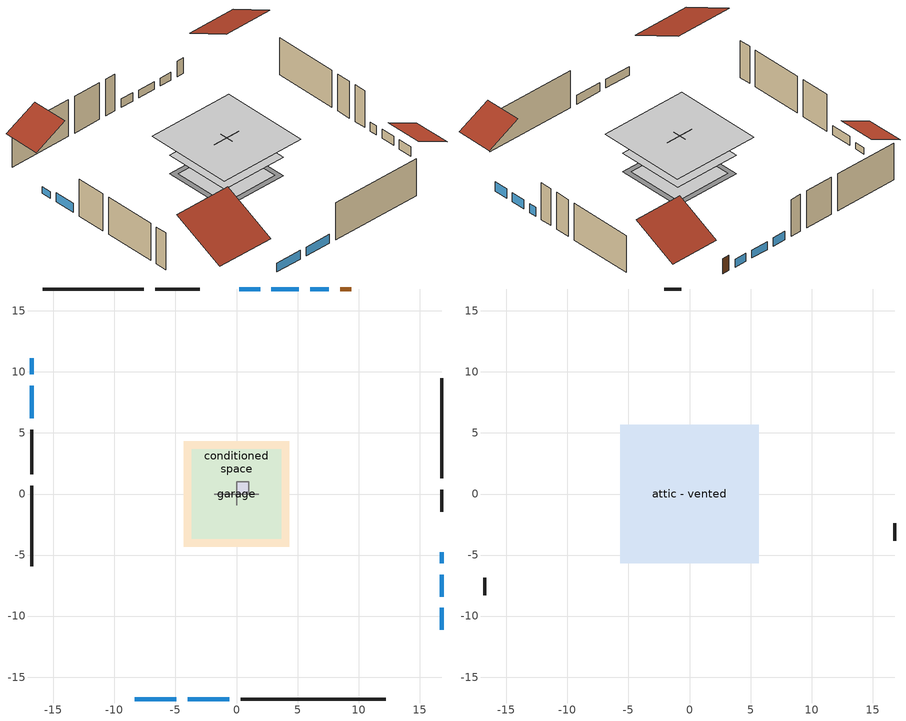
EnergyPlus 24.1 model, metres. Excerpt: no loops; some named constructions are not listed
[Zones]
air source heat pump airloop ret air zone
 floor adiabatic (AdiabaticConst): 0,0 0,1 1,1 1,0 z0
 wall adiabatic (AdiabaticConst): 0,1 0,0 1,0 1,1 0,1 z0:1
 ceiling adiabatic (AdiabaticConst): 1,0 1,1 0,1 0,0 z1
conditioned space
 floor to garage (Floor1 construction): -3.66,-3.66 -3.66,3.66 3.66,3.66 3.66,-3.66 z0
 floor adiabatic (AdiabaticFloorConstruction): -4.31,-4.31 -4.31,4.31 4.31,4.31 4.31,-4.31 z2.44
 floor foundation (Slab2 construction): -4.31,-4.31 -4.31,4.31 4.31,4.31 4.31,-4.31 z0
 wall outside (AdiabaticWallConstruction 1): 9.41,16.79 8.49,16.79 z0:2.03
 wall outside (AdiabaticWallConstruction): -8.34,-16.79 -4.93,-16.79 / -4,-16.79 -0.59,-16.79 z0:1.16; 16.79,-11.12 16.79,-9.32 / -16.79,8.88 -16.79,6.2 / 16.79,-8.4 16.79,-6.6 z0:1.22; -16.79,11.13 -16.79,9.81 z0:0.85; 7.57,16.79 6.03,16.79 z0:1.04; 5.1,16.79 2.86,16.79 z0:1.01; 1.93,16.79 0.23,16.79 z0:1.13; 16.79,-5.67 16.79,-4.77 z0:1.19
 wall outside (Wall3 construction): 0.34,-16.79 12.21,-16.79 z0:4.88
 wall outside (Wall4 construction): -16.79,0.69 -16.79,-5.91 z0:4.88
 wall outside (Wall7 construction): -7.58,16.79 -15.86,16.79 z0:4.88
 wall outside (Wall8 construction): 16.79,1.29 16.79,9.5 z0:4.88
 wall to garage (Wall5 construction): 1.83,0 -1.83,0 z0:4.88
 wall to garage (Wall6 construction): 0,0.91 0,-0.91 z0:4.88
 window (WindowConstruction): -8.34,-16.79 -4.93,-16.79 z0:1.16
 window (WindowConstruction 9): 16.79,-11.12 16.79,-9.33 z0:1.22
 window (WindowConstruction 1): -4,-16.79 -0.59,-16.79 z0:1.16
 window (WindowConstruction 2): -16.79,11.12 -16.79,9.81 z0:0.85
 window (WindowConstruction 3): -16.79,8.88 -16.79,6.2 z0:1.22
 window (WindowConstruction 4): 7.57,16.79 6.03,16.79 z0:1.04
 window (WindowConstruction 5): 5.1,16.79 2.86,16.79 z0:1.01
 window (WindowConstruction 6): 1.93,16.79 0.23,16.79 z0:1.13
 window (WindowConstruction 7): 16.79,-8.4 16.79,-6.6 z0:1.22
 window (WindowConstruction 8): 16.79,-5.67 16.79,-4.77 z0:1.19
 door (Door): 9.41,16.79 8.49,16.79 z0:2.03
 ceiling adiabatic (AdiabaticFloorConstruction): 4.31,-4.31 4.31,4.31 -4.31,4.31 -4.31,-4.31 z2.44
garage
 floor foundation (Slab1 construction): -3.66,-3.66 -3.66,3.66 3.66,3.66 3.66,-3.66 z0
 wall outside (Wall1 construction): -16.79,5.27 -16.79,1.62 z0:4.88
 wall outside (Wall12 construction): 16.79,-1.47 16.79,0.36 z0:4.88
 wall outside (Wall2 construction): -3,16.79 -6.65,16.79 z0:4.88
attic - vented
 floor to conditioned space (Floor2 construction Reversed): -5.66,-5.66 -5.66,5.66 5.66,5.66 5.66,-5.66 z4.88
 wall outside (Wall10 construction): 16.79,-3.84 16.79,-2.4 z0:4.88
 wall outside (Wall11 construction): -0.7,16.79 -2.07,16.79 z0:4.88
 wall outside (Wall9 construction): -16.79,-6.84 -16.79,-8.28 z0:4.88
 roof outside (Roof1 construction): -9.27,-16.79,4.88 -9.27,-10.06,8.24 -16.79,-10.06,8.24 -16.79,-16.79,4.88
 roof outside (Roof2 construction): -16.79,12.05,4.88 -12.55,12.05,7 -12.55,16.79,7 -16.79,16.79,4.88
 roof outside (Roof3 construction): 16.79,-12.05,4.88 12.55,-12.05,7 12.55,-16.79,7 16.79,-16.79,4.88
 roof outside (Roof4 construction): 10.34,16.79,4.88 10.34,11.02,7.76 16.79,11.02,7.76 16.79,16.79,4.88
[Material] Roughness=Rough; Thermal Absorptance=0.9
Name | Thickness {m} | Conductivity {W/m-K} | Density {kg/m3} | Specific Heat {J/kg-K} | Solar Absorptance | Visible Absorptance
ceiling loosefill ins | 0.169333 | 0.0480833 | 16.02 | 1046.75 | 0.7 | 0.7
ceiling stud and cavity | 0.1397 | 0.0824711 | 65.682 | 1177.47 | 0.7 | 0.7
floor covering | 0.0127 | 0.0433444 | 54.468 | 1339.84 | 0.6 | 0.6
floor stud and cavity | 0.1397 | 0.923637 | 92.3553 | 1139.71 | 0.7 | 0.7
gypsum board | 0.0127 | 0.160291 | 801 | 837.4 | 0.6 | 0.6
osb sheathing 0.5 in. 2; osb sheathing 0.5 in. 3 | 0.0127 | 0.115458 | 512.64 | 1214.23 | 0.7 | 0.7
osb sheathing 0.75 in. | 0.01905 | 0.115458 | 512.64 | 1214.23 | 0.7 | 0.7
wall stud and cavity 2 | 0.1397 | 0.0926261 | 139.0536 | 1170.24 | 0.7 | 0.7
[Construction]
Floor1 construction Reversed: floor covering, osb sheathing 0.75 in., floor stud and cavity
Floor2 construction: ceiling loosefill ins, ceiling stud and cavity, gypsum board
Wall5 construction Reversed: gypsum board, wall stud and cavity 2, osb sheathing 0.5 in. 2
Wall6 construction Reversed: gypsum board, wall stud and cavity 2, osb sheathing 0.5 in. 3
[Schedule:Day:Interval]
exterior lighting schedule allday10: No, 01:00, 0.509524, 03:00, 0.47131, 05:00, 0.445833, 06:00, 0.496786, 07:00, 0.560476, 08:00, 0.522262, 09:00, 0.394881, 10:00, 0.318452, 12:00, 0.305714, 13:00, 0.318452, 14:00, 0.356667, 15:00, 0.382143, 16:00, 0.445833, 17:00, 0.560476, 18:00, 0.713333, 19:00, 0.815238, 20:00, 0.86619, 21:00, 0.891667, 22:00, 0.827976, 23:00, 0.713333, 24:00, 0.59869
exterior lighting schedule allday11: No, 01:00, 0.552381, 03:00, 0.510952, 05:00, 0.483333, 06:00, 0.538571, 07:00, 0.607619, 08:00, 0.56619, 09:00, 0.428095, 10:00, 0.345238, 12:00, 0.331429, 13:00, 0.345238, 14:00, 0.386667, 15:00, 0.414286, 16:00, 0.483333, 17:00, 0.607619, 18:00, 0.773333, 19:00, 0.88381, 20:00, 0.939048, 21:00, 0.966667, 22:00, 0.897619, 23:00, 0.773333, 24:00, 0.649048
exterior lighting schedule allday12: No, 01:00, 0.571429, 03:00, 0.528571, 05:00, 0.5, 06:00, 0.557143, 07:00, 0.628571, 08:00, 0.585714, 09:00, 0.442857, 10:00, 0.357143, 12:00, 0.342857, 13:00, 0.357143, 14:00, 0.4, 15:00, 0.428571, 16:00, 0.5, 17:00, 0.628571, 18:00, 0.8, 19:00, 0.914286, 20:00, 0.971429, 21:00, 1, 22:00, 0.928571, 23:00, 0.8, 24:00, 0.671429
exterior lighting schedule allday9: No, 01:00, 0.466667, 03:00, 0.431667, 05:00, 0.408333, 06:00, 0.455, 07:00, 0.513333, 08:00, 0.478333, 09:00, 0.361667, 10:00, 0.291667, 12:00, 0.28, 13:00, 0.291667, 14:00, 0.326667, 15:00, 0.35, 16:00, 0.408333, 17:00, 0.513333, 18:00, 0.653333, 19:00, 0.746667, 20:00, 0.793333, 21:00, 0.816667, 22:00, 0.758333, 23:00, 0.653333, 24:00, 0.548333
